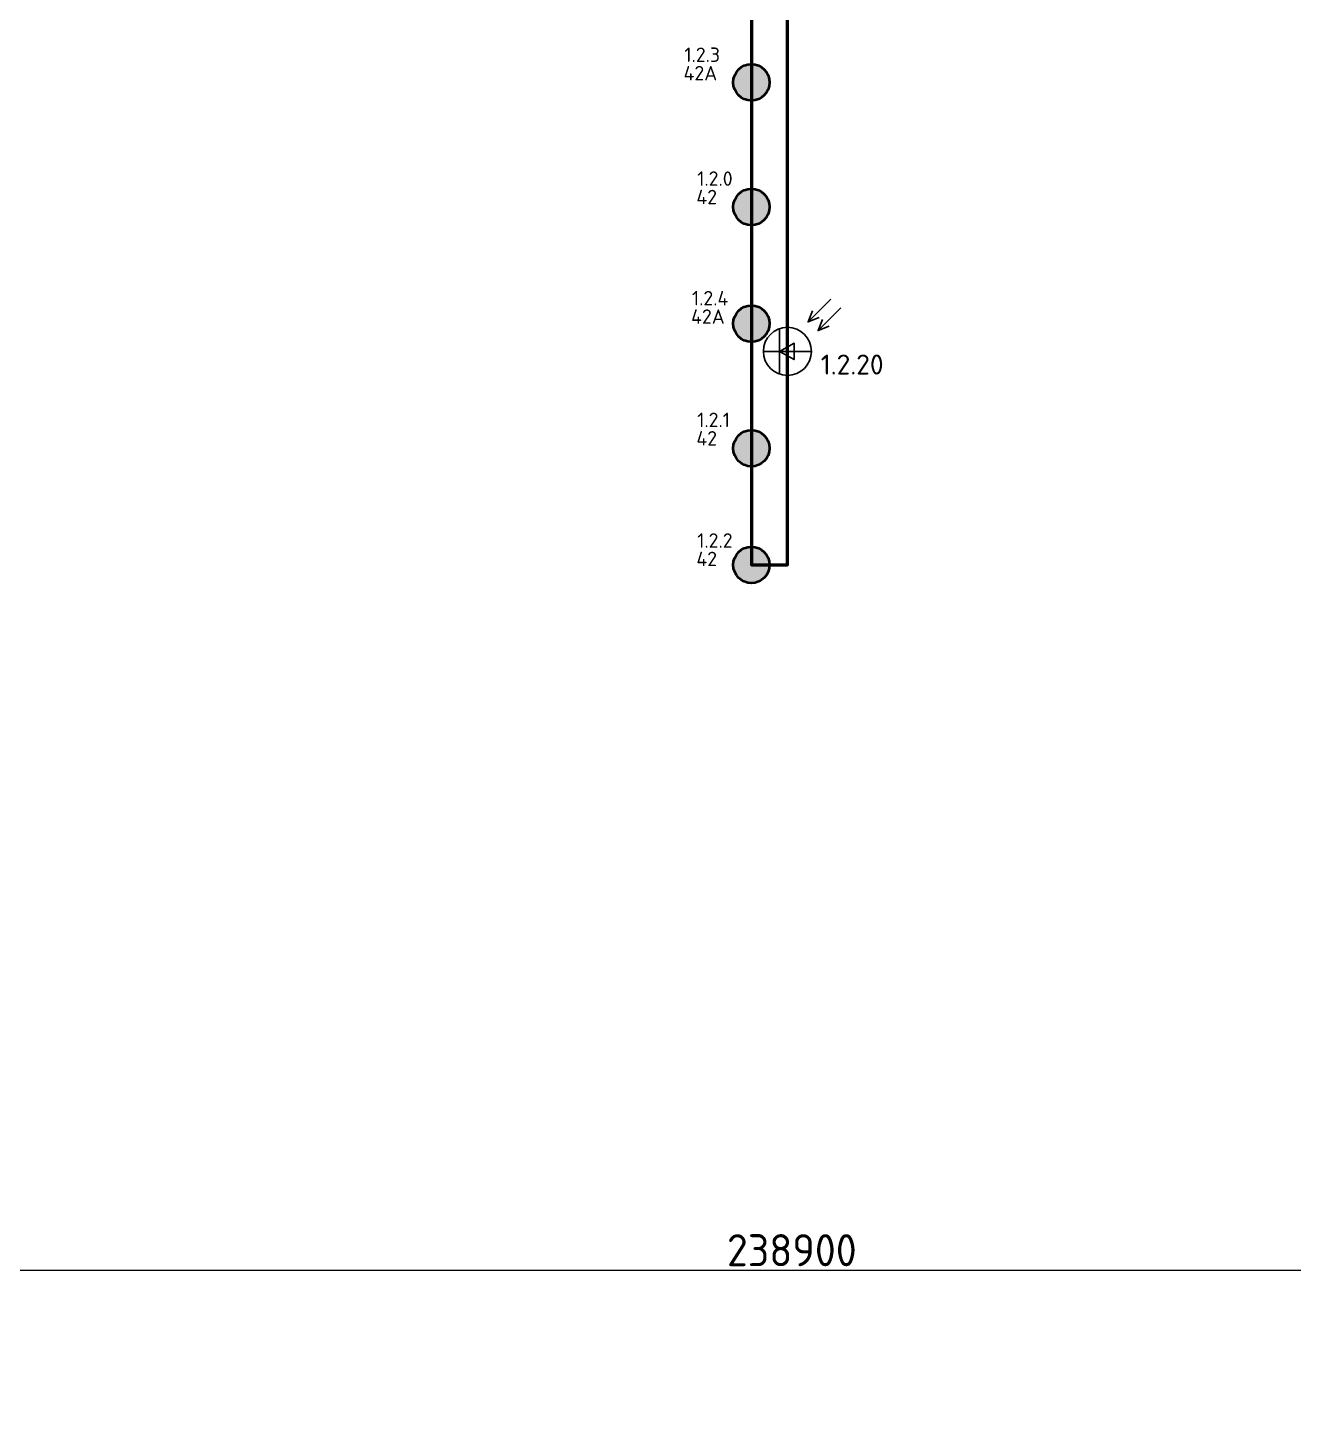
# Model space of a CAD drawing. Header units: millimetres. Extents: x -500444 to 437433, y -1435259 to 1593622.
# Drawn here: x -208260 to -192451, y -1395453 to -1378239 of the extents above; entities that cross this region are included whole.
import ezdxf

# ---------------------------------------------------------------- set-up
doc = ezdxf.new("R2010")
doc.units = ezdxf.units.MM
for name, color, linetype, lineweight in [('0_Авт.', 255, 'Continuous', 5), ('_Гр.ЩД-2A.4.9.I1.2', 6, 'Continuous', 50), ('_освещение_dali', 3, 'Continuous', 50), ('A-ANNO-DIMS', 7, 'Continuous', 9), ('Светильники аварийные', 1, 'Continuous', 40)]:
    doc.layers.add(name, color=color, linetype=linetype, lineweight=lineweight)
doc.layers.add('Вставка', color=252, linetype='Continuous')
doc.layers.add('сВЕтильники', color=7, linetype='Continuous', lineweight=40, true_color=0x0000f0)
doc.styles.add('GOST 2.304', font='')
doc.styles.add('TableTextStyle', font='isocpeur.ttf', dxfattribs={"width": 0.9})
doc.styles.get('GOST 2.304').set_extended_font_data('GOST Common')
doc.linetypes.add('Truba', pattern='A,3e-05,[4,MSH_7,S=1,R=0,X=0,Y=0],-3.022072', length=3.022102)
doc.linetypes.add('Проводка в лотке', pattern='A,7.5,[130,ltypeshp.shx,S=0.5,R=0,X=0,Y=0],1,[130,ltypeshp.shx,S=1,R=90,X=0,Y=-0.5],1,[130,ltypeshp.shx,S=0.5,R=0,X=0,Y=0],7.5', length=17)
doc.dimstyles.new('М-200', dxfattribs={"dimtxt": 400, "dimasz": 160, "dimexe": 200, "dimexo": 400, "dimgap": 50, "dimtad": 1, "dimdec": 0, "dimzin": 0, "dimdsep": 46, "dimtxsty": 'GOST 2.304', "dimblk": 'ARCHTICK', "dimcen": 180, "dimdle": 200, "dimadec": 0, "dimazin": 0, "dimtfac": 1, "dimtdec": 0, "dimtmove": 1, "dimatfit": 0, "dimfxl": 1, "dimtolj": 1, "dimtzin": 0, "dimarcsym": 0})

# ---------------------------------------------------------------- blocks, each defined once
blk = doc.blocks.new('_ArchTick')
at = {"color": 0, "linetype": 'ByBlock', "const_width": 0.15}
blk.add_lwpolyline([(-0.5, -0.5), (0.5, 0.5)], dxfattribs=at)
blk = doc.blocks.new('*D57')
at = {"layer": 'A-ANNO-DIMS', "color": 0, "lineweight": -2, "transparency": 16777216}
for p, q in [((-404803.7581533769, -221203.3148216142), (-165503.825766346, -221203.3148216142)), ((-404603.7581533769, -221461.8934653768), (-404603.7581533769, -221403.3148216142)), ((-165703.825766346, -221462.3142965917), (-165703.825766346, -221403.3148216142))]:
    blk.add_line(p, q, dxfattribs=at)
at = {"layer": 'Defpoints', "color": 0, "lineweight": 30, "transparency": 16777216}
for p in [(-404603.7581533769, -221061.8934653768), (-165703.825766346, -221062.3142965917), (-165703.825766346, -221203.3148216142)]:
    blk.add_point(p, dxfattribs=at)
at = {"layer": 'A-ANNO-DIMS', "color": 0, "lineweight": -2, "transparency": 16777216, "xscale": 160, "yscale": 160, "zscale": 160, "rotation": 180}
blk.add_blockref('_ArchTick', (-404603.7581533769, -221203.3148216142), dxfattribs=at)
at = {"layer": 'A-ANNO-DIMS', "color": 0, "lineweight": -2, "transparency": 16777216, "xscale": 160, "yscale": 160, "zscale": 160}
blk.add_blockref('_ArchTick', (-165703.825766346, -221203.3148216142), dxfattribs=at)
at = {"layer": 'A-ANNO-DIMS', "color": 0, "transparency": 16777216, "insert": (-285153.7919598614, -220953.3148216142), "char_height": 400, "width": 850.4146962688073, "attachment_point": 5, "style": 'GOST 2.304'}
blk.add_mtext('\\A1;238900', dxfattribs=at)
blk = doc.blocks.new('A$C85fa3c5e')
at = {"layer": '0_Авт.', "color": 6, "lineweight": 25, "ltscale": 100}
for points in [[(5.417746751476443, 6.504526139769325), (2.58931962673023, 3.676099015023055), (3.1495424469515, 5.067555227666105)], [(5.417746751476443, 6.504526139769325), (2.58931962673023, 3.676099015023055), (3.980775839373337, 4.236321835244382)], [(6.65513414658335, 5.427814271205609), (3.826707021837137, 2.599387146459339), (4.386929842058407, 3.990843359102389)], [(6.65513414658335, 5.427814271205609), (3.826707021837137, 2.599387146459339), (5.218163234480244, 3.159609966680666)], [(-0.973161963223788, 2.837773034147467), (-0.9797434211436666, -2.835507508141315)], [(-3, 0), (3, 0)], [(-0.9762891355229613, 0), (0.849210957217224, 1.00349029789481), (0.849210957217224, -0.009745142086561742)], [(-0.9762891355229613, 0), (0.837584313495995, -1.022913873340165), (0.849210957217224, -0.009745142086565295)]]:
    blk.add_lwpolyline(points, dxfattribs=at)
blk.add_circle((0, 0), 3, dxfattribs=at)
blk = doc.blocks.new('A$Cab2378fa')
at = {"lineweight": 25}
h = blk.add_hatch(color=256, dxfattribs=at)
h.paths.add_polyline_path([(162.3200226016343, -156.8074341095053, 0.442338187719691), (147.8289509192109, 177.7930304361507), (0, 0)])
h.paths.add_polyline_path([(-141.563621815294, -170.2577550872229), (0, 0), (-163.1532956101, 157.6124081457965, 0.4300962011212718)])
at = {"lineweight": 25, "true_color": 0xfff5f5}
h = blk.add_hatch(color=7, dxfattribs=at)
h.dxf.hatch_style = 1
h.paths.add_polyline_path([(0, 0), (-141.563621815294, -170.2577550872229, 0.1749231821694599), (2.967164162546396, -222.4173093796708, 0.1978084390242711), (162.3200226016343, -156.8074341095053)])
h.paths.add_polyline_path([(-163.1532956101, 157.6124081457965), (-0.005006659775972366, 0.004836623556911945), (147.8183996863663, 177.8018198814243, 0.1753976429270719), (2.967164162546396, 230.2278007939458, 0.2090141411030591)])
blk.add_circle((2.967164162546396, 3.905245705973357), 226.3225550869645)
blk = doc.blocks.new('A$C2267f1ef')
at = {"layer": 'сВЕтильники', "ltscale": 100}
for p in [(118941.8940825181, 5870.974739635596), (118941.8940825181, 2858.401497448096), (118941.8940825181, 1402.163704479346)]:
    blk.add_blockref('A$Cab2378fa', p, dxfattribs=at)
at = {"layer": 'Светильники аварийные', "ltscale": 100}
for p in [(118941.8940825181, 7427.188118541846), (118941.8940825181, 4414.614876354346)]:
    blk.add_blockref('A$Cab2378fa', p, dxfattribs=at)
blk = doc.blocks.new('Гр.ЩД-2A.4.9.I1.2')
at = {"layer": '_Гр.ЩД-2A.4.9.I1.2', "color": 18, "true_color": 0x000000, "style": 'TableTextStyle'}
for s, p in [('42А', (118098.0361056173, 7456.06111482298)), ('42', (118258.2689264969, 5909.602975366171)), ('42А', (118192.2666001016, 4416.65978347091)), ('42', (118258.2689264969, 2897.102975179907)), ('42', (118258.2689264969, 1390.852975086775))]:
    blk.add_text(s, height=180, dxfattribs=at).set_placement(p)
at = {"layer": '_Гр.ЩД-2A.4.9.I1.2', "ltscale": 100, "style": 'TableTextStyle'}
for tag, p, height in [('S', (133020.1295370568, 10478.26578005124), 250), ('41А', (131127.7767509119, 9463.931538198143), 180), ('41', (132677.776751657, 9463.931538198842), 180), ('41', (134227.776752402, 9463.93153819954), 180), ('41', (135777.7767531471, 9463.931538200239), 180), ('42А', (118108.0361056173, 7686.06111482298), 180), ('42', (118268.2689264969, 6139.602975366171), 180), ('42А', (118202.2666001016, 4646.65978347091), 180), ('30А', (16711.18992075865, 4116.395831598202), 180), ('30', (17955.30207947956, 4099.635820392752), 180), ('30', (19110.56041772151, 4099.635085907299), 180), ('30', (20265.81875596353, 4099.634351422079), 180), ('30', (21421.07709420554, 4099.633616936626), 180), ('30', (22621.83073627425, 4099.632853526622), 180), ('S', (119810.9931526948, 3783.306688871002), 250), ('42', (118268.2689264969, 3127.102975179907), 180), ('S', (20740.59076164477, 2523.554708448937), 250), ('29', (19159.67705936194, 1690.439870281378), 180), ('29', (21928.397686193, 1690.439870281378), 180), ('42', (118268.2689264969, 1620.852975086775), 180), ('30', (17474.04746886541, 826.2006235818844), 180), ('30', (18458.2724541385, 826.1999978355598), 180), ('30', (19613.53079238051, 826.1992633503396), 180), ('30', (20768.78913062246, 826.1985288648866), 180), ('30', (21924.04746886448, 826.1977943794336), 180), ('30А', (23183.47520240647, 608.3969487012364), 180)]:
    blk.add_attdef(tag, p, '', height=height, dxfattribs=at)
blk = doc.blocks.new('Оси200')
at = {"layer": 'A-ANNO-DIMS', "color": 253}
dim = blk.add_linear_dim(base=(-165703.825766346, -221203.3148216142), p1=(-404603.7581533769, -221061.8934653768), p2=(-165703.825766346, -221062.3142965917), dimstyle='М-200', dxfattribs=at)
dim.commit()
dim.dimension.update_dxf_attribs({"geometry": '*D57', "text_midpoint": (-285153.7919598614, -220953.3148216142)})
blk = doc.blocks.new('A$C20f07326')
at = {"layer": 'A-ANNO-DIMS', "color": 253}
blk.add_blockref('Оси200', (404603.7451010537, 213803.6186243605), dxfattribs=at)

msp = doc.modelspace()

# ---------------------------------------------------------------- block references
at = {"layer": 'Вставка', "linetype": 'Truba', "lineweight": 30, "ltscale": 100}
msp.add_blockref('A$C20f07326', (-318165.7160383407, -1386353.613174126), dxfattribs=at)

# ---------------------------------------------------------------- next in the draw order: linework, layer by layer
at = {"layer": '_Гр.ЩД-2A.4.9.I1.2', "ltscale": 100}
msp.add_lwpolyline([(-228471.0924329497, -1380119.488902834), (-228471.0924329497, -1376918.098415198), (-199220.8547916601, -1376918.098415198), (-199220.8547916601, -1384947.54422394), (-198770.8975872867, -1384947.544223939), (-198770.8975872868, -1376653.21194855), (-184622.1370448954, -1376653.211948549)], dxfattribs=at)

# ---------------------------------------------------------------- next in the draw order: block references
at = {"layer": '0_Авт.', "color": 3, "linetype": 'Проводка в лотке', "ltscale": 100, "xscale": 100, "yscale": 100, "zscale": 100}
msp.add_blockref('A$C85fa3c5e', (-198770.8975872867, -1382280.899339013), dxfattribs=at)
at = {"layer": '_Гр.ЩД-2A.4.9.I1.2'}
ref = msp.add_blockref('Гр.ЩД-2A.4.9.I1.2', (-318165.7160383407, -1386353.613174125), dxfattribs=at)
ref.add_attrib('S', '1.2.20', (-198354.7228856459, -1382570.306485254), dxfattribs={"ltscale": 100, "height": 250, "style": 'TableTextStyle'})
ref.add_attrib('42А', '1.2.3', (-200057.6799327234, -1378667.552059302), dxfattribs={"ltscale": 100, "height": 180, "style": 'TableTextStyle'})
ref.add_attrib('42А', '1.2.4', (-199963.4494382391, -1381706.953390654), dxfattribs={"ltscale": 100, "height": 180, "style": 'TableTextStyle'})
ref.add_attrib('42', '1.2.0', (-199897.4471118438, -1380214.010198759), dxfattribs={"ltscale": 100, "height": 180, "style": 'TableTextStyle'})
ref.add_attrib('42', '1.2.1', (-199897.4471118438, -1383226.510198945), dxfattribs={"ltscale": 100, "height": 180, "style": 'TableTextStyle'})
ref.add_attrib('42', '1.2.2', (-199897.4471118438, -1384732.760199039), dxfattribs={"ltscale": 100, "height": 180, "style": 'TableTextStyle'})
at = {"layer": '_освещение_dali', "ltscale": 100}
msp.add_blockref('A$C2267f1ef', (-318165.7160383407, -1386353.613174126), dxfattribs=at)

doc.saveas('drawing.dxf')
